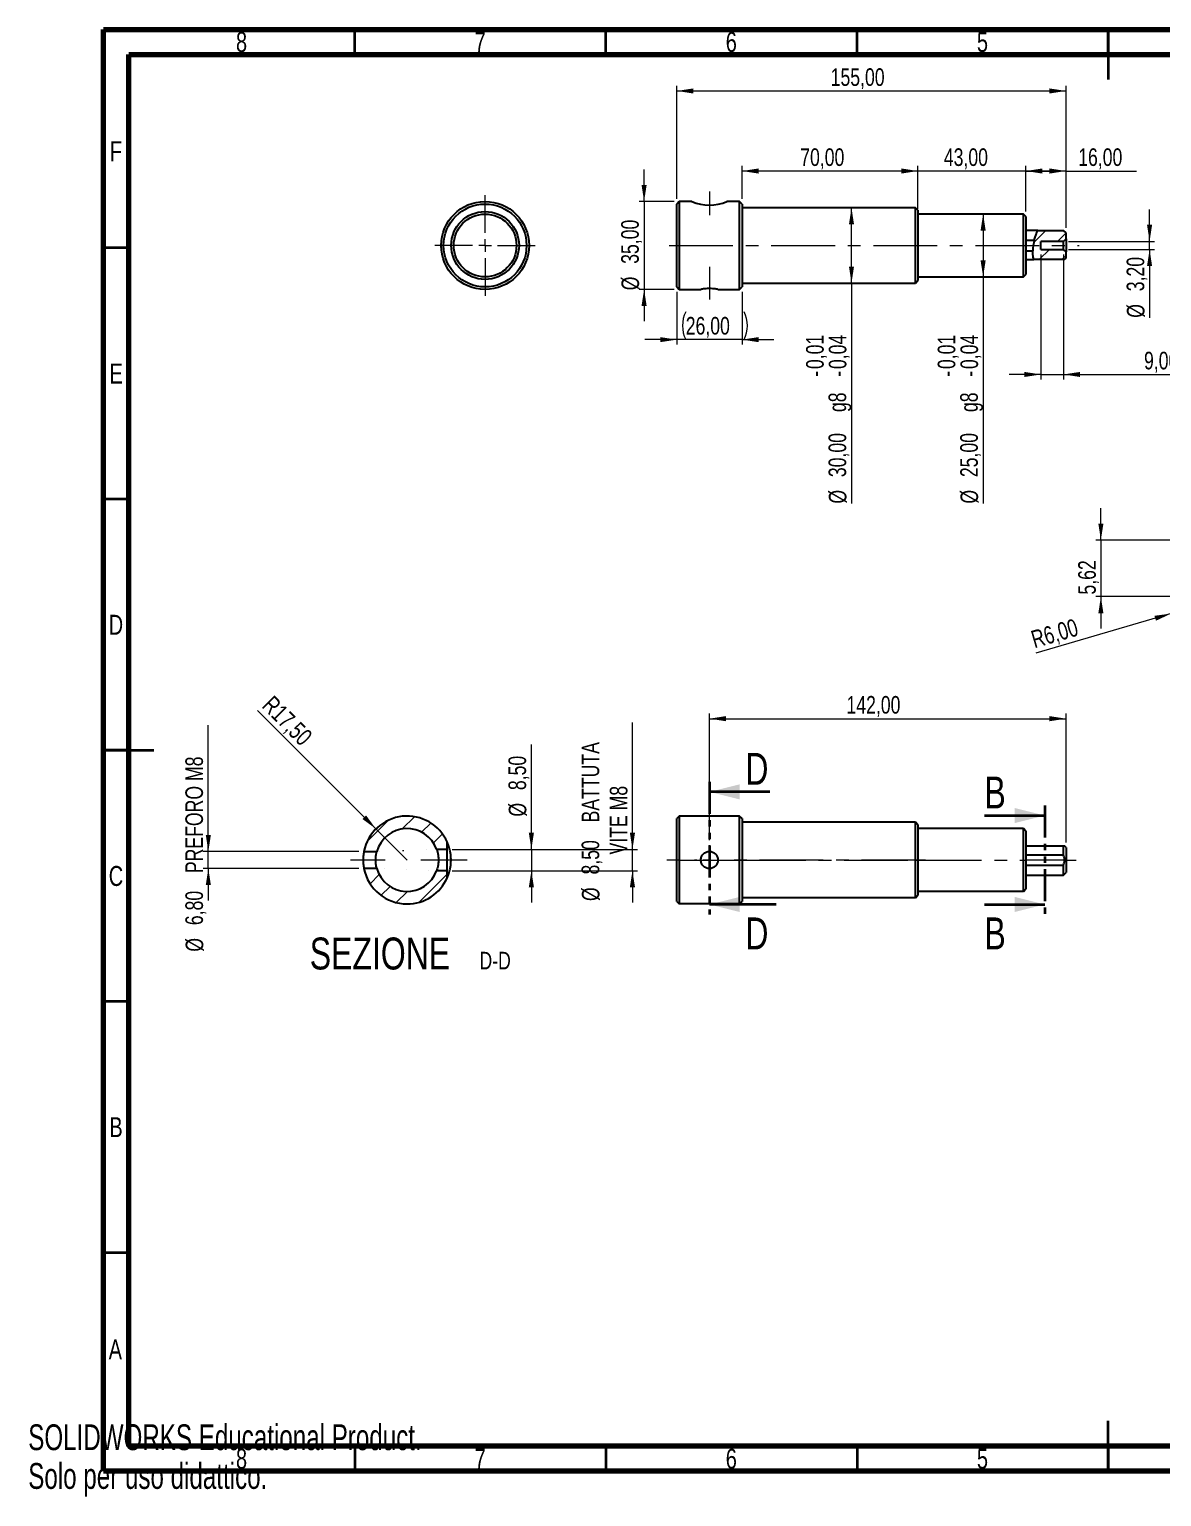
# Model space of a CAD drawing. Header units: millimetres. Extents: x 0 to 415, y 0 to 292.
# Drawn here: x 0.2 to 225.6, y -0.1 to 292 of the extents above; entities that cross this region are included whole.
import ezdxf

# ---------------------------------------------------------------- set-up
doc = ezdxf.new("R2010")
doc.units = ezdxf.units.MM
doc.linetypes.add('CENTERX2', pattern=[20.32, 12.7, -2.54, 2.54, -2.54])
doc.linetypes.add('PHANTOM', pattern=[12.7, 6.35, -1.27, 1.27, -1.27, 1.27, -1.27])
doc.styles.add('SLDTEXTSTYLE0', font='TXT', dxfattribs={"width": 0.75})
doc.styles.add('SLDTEXTSTYLE3', font='TXT', dxfattribs={"width": 0.7})
doc.dimstyles.new('SLDDIMSTYLE0', dxfattribs={"dimtxt": 3.5, "dimasz": 3.302, "dimexe": 0, "dimexo": 0.0625, "dimgap": 0.875, "dimtad": 1, "dimlfac": 2, "dimrnd": 1e-09, "dimzin": 12, "dimdsep": 46, "dimtxsty": 'SLDTEXTSTYLE0', "dimsah": 1, "dimcen": 0.09, "dimadec": 0, "dimazin": 3, "dimtfac": 1, "dimtmove": 0, "dimatfit": 0, "dimfxl": 0, "dimfrac": 2, "dimtolj": 1, "dimtzin": 12, "dimarcsym": 0})
doc.dimstyles.new('SLDDIMSTYLE1', dxfattribs={"dimtxt": 3.5, "dimasz": 3.302, "dimexe": 0, "dimexo": 0.0625, "dimgap": 0.875, "dimtad": 1, "dimlfac": 2, "dimrnd": 1e-09, "dimzin": 12, "dimdsep": 46, "dimtxsty": 'SLDTEXTSTYLE0', "dimsah": 1, "dimcen": 0.09, "dimadec": 0, "dimazin": 3, "dimtol": 1, "dimtp": -0.007, "dimtm": 0.04, "dimtfac": 1, "dimtofl": 0, "dimtmove": 0, "dimatfit": 3, "dimfxl": 0, "dimfrac": 2, "dimtolj": 1, "dimarcsym": 0})
doc.dimstyles.new('SLDDIMSTYLE2', dxfattribs={"dimtxt": 3.5, "dimasz": 3.302, "dimexe": 0, "dimexo": 0.0625, "dimgap": 0.875, "dimtad": 1, "dimlfac": 2, "dimrnd": 1e-09, "dimzin": 12, "dimdsep": 46, "dimtxsty": 'SLDTEXTSTYLE0', "dimsah": 1, "dimcen": 0.09, "dimadec": 0, "dimazin": 3, "dimtfac": 1, "dimtofl": 0, "dimtmove": 0, "dimatfit": 3, "dimfxl": 0, "dimfrac": 2, "dimtolj": 1, "dimtzin": 12, "dimarcsym": 0})
doc.dimstyles.new('SLDDIMSTYLE3', dxfattribs={"dimtxt": 3.5, "dimasz": 3.302, "dimexe": 0, "dimexo": 0.0625, "dimgap": 0.875, "dimtad": 1, "dimlfac": 0.5, "dimrnd": 1e-09, "dimzin": 12, "dimdsep": 46, "dimtxsty": 'SLDTEXTSTYLE0', "dimsah": 1, "dimcen": 0, "dimadec": 0, "dimazin": 3, "dimtfac": 1, "dimtofl": 0, "dimtmove": 0, "dimatfit": 3, "dimfxl": 0, "dimfrac": 2, "dimtolj": 1, "dimtzin": 12, "dimarcsym": 0})
doc.dimstyles.new('SLDDIMSTYLE4', dxfattribs={"dimtxt": 3.5, "dimasz": 3.302, "dimexe": 0, "dimexo": 0.0625, "dimgap": 0.875, "dimtad": 1, "dimlfac": 0.5, "dimrnd": 1e-09, "dimzin": 12, "dimdsep": 46, "dimtxsty": 'SLDTEXTSTYLE0', "dimsah": 1, "dimcen": 0.09, "dimadec": 0, "dimazin": 3, "dimtfac": 1, "dimtmove": 0, "dimatfit": 0, "dimfxl": 0, "dimfrac": 2, "dimtolj": 1, "dimtzin": 12, "dimarcsym": 0})
doc.dimstyles.new('SLDDIMSTYLE7', dxfattribs={"dimtxt": 3.5, "dimasz": 3.302, "dimexe": 0, "dimexo": 0.0625, "dimgap": 0.875, "dimtad": 1, "dimlfac": 2, "dimrnd": 1e-09, "dimzin": 12, "dimdsep": 46, "dimtxsty": 'SLDTEXTSTYLE0', "dimsah": 1, "dimcen": 0, "dimadec": 0, "dimazin": 3, "dimtfac": 1, "dimtofl": 0, "dimtmove": 0, "dimatfit": 3, "dimfxl": 0, "dimfrac": 2, "dimtolj": 1, "dimtzin": 12, "dimarcsym": 0})

# ---------------------------------------------------------------- blocks, each defined once
blk = doc.blocks.new('_D')
at = {"color": 7, "linetype": 'Continuous', "lineweight": 0}
for p, q in [((122.6, 257.74), (122.6, 264.09)), ((128.6, 257.74), (121.6, 257.74)), ((122.6, 257.74), (122.6, 240.24)), ((128.6, 240.24), (121.6, 240.24)), ((122.6, 240.24), (122.6, 233.89))]:
    blk.add_line(p, q, dxfattribs=at)
at = {"color": 7, "linetype": 'Continuous', "lineweight": 18}
for points in [[(122.6, 257.74), (123.11, 261.04), (122.09, 261.04)], [(122.6, 240.24), (122.09, 236.93), (123.11, 236.93)]]:
    blk.add_solid(points, dxfattribs=at)
at = {"color": 7, "linetype": 'Continuous', "lineweight": 18, "char_height": 3.5, "attachment_point": 1, "rotation": 90, "style": 'SLDTEXTSTYLE0'}
for s, insert in [('35,00', (118.04, 245.33)), ('%%c', (118.09, 240.06))]:
    blk.add_mtext(s, dxfattribs=dict(at, insert=insert))
blk = doc.blocks.new('_D_1')
at = {"color": 7, "linetype": 'Continuous', "lineweight": 0}
for p, q in [((223.23, 249.79), (223.23, 256.14)), ((207.1, 249.79), (224.23, 249.79)), ((223.23, 248.19), (223.23, 249.79)), ((207.1, 248.19), (224.23, 248.19)), ((223.23, 248.19), (223.23, 234.59))]:
    blk.add_line(p, q, dxfattribs=at)
at = {"color": 7, "linetype": 'Continuous', "lineweight": 18}
for points in [[(223.23, 249.79), (223.73, 253.09), (222.72, 253.09)], [(223.23, 248.19), (222.72, 244.88), (223.73, 244.88)]]:
    blk.add_solid(points, dxfattribs=at)
at = {"color": 7, "linetype": 'Continuous', "lineweight": 18, "char_height": 3.5, "attachment_point": 1, "rotation": 90, "style": 'SLDTEXTSTYLE0'}
for s, insert in [('3,20', (218.66, 239.87)), ('%%c', (218.71, 234.59))]:
    blk.add_mtext(s, dxfattribs=dict(at, insert=insert))
blk = doc.blocks.new('_D_2')
at = {"color": 7, "linetype": 'Continuous', "lineweight": 0}
for p, q in [((201.6, 247.19), (201.6, 222.31)), ((206.1, 247.19), (206.1, 222.31)), ((201.6, 223.31), (195.25, 223.31)), ((201.6, 223.31), (206.1, 223.31)), ((206.1, 223.31), (231.18, 223.31))]:
    blk.add_line(p, q, dxfattribs=at)
at = {"color": 7, "linetype": 'Continuous', "lineweight": 18}
for points in [[(201.6, 223.31), (198.3, 223.81), (198.3, 222.8)], [(206.1, 223.31), (209.4, 222.8), (209.4, 223.81)]]:
    blk.add_solid(points, dxfattribs=at)
at = {"color": 7, "linetype": 'Continuous', "lineweight": 18, "insert": (222.12, 227.82), "char_height": 3.5, "attachment_point": 1, "style": 'SLDTEXTSTYLE0'}
blk.add_mtext('9,00', dxfattribs=at)
blk = doc.blocks.new('_D_3')
at = {"color": 7, "linetype": 'Continuous', "lineweight": 0}
for p, q in [((190.09, 255.24), (190.09, 242.74)), ((190.09, 242.74), (190.09, 197.6))]:
    blk.add_line(p, q, dxfattribs=at)
at = {"color": 7, "linetype": 'Continuous', "lineweight": 18}
for points in [[(190.09, 255.24), (189.58, 251.93), (190.6, 251.93)], [(190.09, 242.74), (190.6, 246.04), (189.58, 246.04)]]:
    blk.add_solid(points, dxfattribs=at)
at = {"color": 7, "linetype": 'Continuous', "lineweight": 18, "char_height": 3.5, "attachment_point": 1, "rotation": 90, "style": 'SLDTEXTSTYLE0'}
for s, insert in [('0,01', (181.05, 224.38)), ('0,04', (185.58, 224.38)), ('-', (181.05, 222.82)), ('-', (185.58, 222.82)), ('g8', (185.53, 215.82)), ('25,00', (185.53, 202.87)), ('%%c', (185.58, 197.6))]:
    blk.add_mtext(s, dxfattribs=dict(at, insert=insert))
blk = doc.blocks.new('_D_4')
at = {"color": 7, "linetype": 'Continuous', "lineweight": 0}
for q in [(163.89, 256.49), (163.89, 197.6)]:
    blk.add_line((163.89, 241.49), q, dxfattribs=at)
at = {"color": 7, "linetype": 'Continuous', "lineweight": 18}
for points in [[(163.89, 256.49), (163.38, 253.18), (164.39, 253.18)], [(163.89, 241.49), (164.39, 244.79), (163.38, 244.79)]]:
    blk.add_solid(points, dxfattribs=at)
at = {"color": 7, "linetype": 'Continuous', "lineweight": 18, "char_height": 3.5, "attachment_point": 1, "rotation": 90, "style": 'SLDTEXTSTYLE0'}
for s, insert in [('0,01', (154.85, 224.38)), ('0,04', (159.37, 224.38)), ('-', (154.85, 222.82)), ('-', (159.37, 222.82)), ('g8', (159.32, 215.82)), ('30,00', (159.32, 202.87)), ('%%c', (159.37, 197.6))]:
    blk.add_mtext(s, dxfattribs=dict(at, insert=insert))
blk = doc.blocks.new('_D_5')
at = {"color": 7, "linetype": 'Continuous', "lineweight": 0}
for p, q in [((129.1, 258.24), (129.1, 280.74)), ((206.6, 252.49), (206.6, 280.74)), ((129.1, 279.74), (206.6, 279.74))]:
    blk.add_line(p, q, dxfattribs=at)
at = {"color": 7, "linetype": 'Continuous', "lineweight": 18}
for points in [[(129.1, 279.74), (132.4, 279.23), (132.4, 280.24)], [(206.6, 279.74), (203.3, 280.24), (203.3, 279.23)]]:
    blk.add_solid(points, dxfattribs=at)
at = {"color": 7, "linetype": 'Continuous', "lineweight": 18, "insert": (159.74, 284.25), "char_height": 3.5, "attachment_point": 1, "style": 'SLDTEXTSTYLE0'}
blk.add_mtext('155,00', dxfattribs=at)
blk = doc.blocks.new('_D_6')
at = {"color": 7, "linetype": 'Continuous', "lineweight": 0}
for p, q in [((198.6, 255.74), (198.6, 264.8)), ((206.6, 263.8), (198.6, 263.8)), ((206.6, 252.49), (206.6, 264.8)), ((206.6, 263.8), (220.65, 263.8))]:
    blk.add_line(p, q, dxfattribs=at)
at = {"color": 7, "linetype": 'Continuous', "lineweight": 18}
for points in [[(198.6, 263.8), (201.9, 263.29), (201.9, 264.31)], [(206.6, 263.8), (203.3, 264.31), (203.3, 263.29)]]:
    blk.add_solid(points, dxfattribs=at)
at = {"color": 7, "linetype": 'Continuous', "lineweight": 18, "insert": (209.02, 268.31), "char_height": 3.5, "attachment_point": 1, "style": 'SLDTEXTSTYLE0'}
blk.add_mtext('16,00', dxfattribs=at)
blk = doc.blocks.new('_D_7')
at = {"color": 7, "linetype": 'Continuous', "lineweight": 0}
for p, q in [((177.1, 263.8), (170.75, 263.8)), ((177.1, 256.24), (177.1, 264.8)), ((198.6, 263.8), (177.1, 263.8)), ((198.6, 255.74), (198.6, 264.8)), ((198.6, 263.8), (204.95, 263.8))]:
    blk.add_line(p, q, dxfattribs=at)
at = {"color": 7, "linetype": 'Continuous', "lineweight": 18}
for points in [[(177.1, 263.8), (173.8, 264.31), (173.8, 263.29)], [(198.6, 263.8), (201.9, 263.29), (201.9, 264.31)]]:
    blk.add_solid(points, dxfattribs=at)
at = {"color": 7, "linetype": 'Continuous', "lineweight": 18, "insert": (182.27, 268.31), "char_height": 3.5, "attachment_point": 1, "style": 'SLDTEXTSTYLE0'}
blk.add_mtext('43,00', dxfattribs=at)
blk = doc.blocks.new('_D_8')
at = {"color": 7, "linetype": 'Continuous', "lineweight": 0}
for p, q in [((142.1, 258.24), (142.1, 264.8)), ((177.1, 263.8), (142.1, 263.8)), ((177.1, 256.99), (177.1, 264.8))]:
    blk.add_line(p, q, dxfattribs=at)
at = {"color": 7, "linetype": 'Continuous', "lineweight": 18}
for points in [[(142.1, 263.8), (145.4, 263.29), (145.4, 264.31)], [(177.1, 263.8), (173.8, 264.31), (173.8, 263.29)]]:
    blk.add_solid(points, dxfattribs=at)
at = {"color": 7, "linetype": 'Continuous', "lineweight": 18, "insert": (153.68, 268.31), "char_height": 3.5, "attachment_point": 1, "style": 'SLDTEXTSTYLE0'}
blk.add_mtext('70,00', dxfattribs=at)
blk = doc.blocks.new('_D_9')
at = {"color": 7, "linetype": 'Continuous', "lineweight": 0}
for p, q in [((129.1, 239.74), (129.1, 229.24)), ((142.1, 239.74), (142.1, 229.24)), ((129.1, 230.24), (122.75, 230.24)), ((142.1, 230.24), (129.1, 230.24)), ((142.1, 230.24), (148.45, 230.24))]:
    blk.add_line(p, q, dxfattribs=at)
at = {"color": 7, "linetype": 'Continuous', "lineweight": 18}
for centre, start, end in [((136.45, 233.01), 153.4349, 206.5651), ((136.97, 233.01), 333.4349, 26.5651)]:
    blk.add_arc(centre, 6.21, start, end, dxfattribs=at)
for points in [[(129.1, 230.24), (125.8, 230.74), (125.8, 229.73)], [(142.1, 230.24), (145.4, 229.73), (145.4, 230.74)]]:
    blk.add_solid(points, dxfattribs=at)
at = {"color": 7, "linetype": 'Continuous', "lineweight": 18, "insert": (130.89, 234.75), "char_height": 3.5, "attachment_point": 1, "style": 'SLDTEXTSTYLE0'}
blk.add_mtext('26,00', dxfattribs=at)
blk = doc.blocks.new('SW_CENTERMARKSYMBOL_0')
at = {"color": 0, "linetype": 'Continuous', "lineweight": 18}
for p, q in [((0, 2.5), (0, 7.5)), ((-2.5, 0), (-7.5, 0)), ((0, 0), (-1.25, 0)), ((0, 0), (0, 1.25)), ((0, 0), (0, -1.25)), ((0, 0), (1.25, 0)), ((2.5, 0), (7.5, 0)), ((0, -2.5), (0, -7.5))]:
    blk.add_line(p, q, dxfattribs=at)
blk = doc.blocks.new('SW_CENTERMARKSYMBOL_1')
at = {"color": 0, "linetype": 'Continuous', "lineweight": 18}
for p, q in [((0, 2.5), (0, 10)), ((-2.5, 0), (-10, 0)), ((0, 0), (-1.25, 0)), ((0, 0), (0, 1.25)), ((0, 0), (0, -1.25)), ((0, 0), (1.25, 0)), ((2.5, 0), (10, 0)), ((0, -2.5), (0, -10))]:
    blk.add_line(p, q, dxfattribs=at)
blk = doc.blocks.new('_D_10')
at = {"color": 7, "linetype": 'Continuous', "lineweight": 0}
for p, q in [((135.6, 130.61), (135.6, 155.79)), ((206.6, 130.16), (206.6, 155.79)), ((135.6, 154.79), (206.6, 154.79))]:
    blk.add_line(p, q, dxfattribs=at)
at = {"color": 7, "linetype": 'Continuous', "lineweight": 18}
for points in [[(135.6, 154.79), (138.9, 154.28), (138.9, 155.3)], [(206.6, 154.79), (203.3, 155.3), (203.3, 154.28)]]:
    blk.add_solid(points, dxfattribs=at)
at = {"color": 7, "linetype": 'Continuous', "lineweight": 18, "insert": (162.89, 159.3), "char_height": 3.5, "attachment_point": 1, "style": 'SLDTEXTSTYLE0'}
blk.add_mtext('142,00', dxfattribs=at)
blk = doc.blocks.new('SW_CENTERMARKSYMBOL_2')
at = {"color": 0, "linetype": 'Continuous', "lineweight": 18}
for p, q in [((0, 2.5), (0, 2.95)), ((-2.5, 0), (-2.95, 0)), ((0, 0), (-1.25, 0)), ((0, 0), (0, 1.25)), ((0, 0), (0, -1.25)), ((0, 0), (1.25, 0)), ((2.5, 0), (2.95, 0)), ((0, -2.5), (0, -2.95))]:
    blk.add_line(p, q, dxfattribs=at)
blk = doc.blocks.new('SW_CENTERMARKSYMBOL_3')
at = {"color": 0, "linetype": 'Continuous', "lineweight": 18}
for p, q in [((0, 2.5), (0, 2.95)), ((-2.5, 0), (-2.95, 0)), ((0, 0), (-1.25, 0)), ((0, 0), (0, 1.25)), ((0, 0), (0, -1.25)), ((0, 0), (1.25, 0)), ((2.5, 0), (2.95, 0)), ((0, -2.5), (0, -2.95))]:
    blk.add_line(p, q, dxfattribs=at)
blk = doc.blocks.new('_D_11')
at = {"color": 7, "linetype": 'Continuous', "lineweight": 0}
for q in [(239.04, 179.08), (200.59, 167.83)]:
    blk.add_line((227.52, 175.71), q, dxfattribs=at)
at = {"color": 7, "linetype": 'Continuous', "lineweight": 18}
blk.add_solid([(227.52, 175.71), (224.21, 175.27), (224.5, 174.29)], dxfattribs=at)
at = {"color": 7, "linetype": 'Continuous', "lineweight": 18, "insert": (199.33, 172.15), "char_height": 3.5, "attachment_point": 1, "rotation": 16.3158, "style": 'SLDTEXTSTYLE0'}
blk.add_mtext('R6,00', dxfattribs=at)
blk = doc.blocks.new('_D_12')
at = {"color": 7, "linetype": 'Continuous', "lineweight": 0}
for p, q in [((213.53, 190.32), (213.53, 196.67)), ((233.84, 190.32), (212.53, 190.32)), ((213.53, 190.32), (213.53, 179.08)), ((238.04, 179.08), (212.53, 179.08)), ((213.53, 179.08), (213.53, 172.73))]:
    blk.add_line(p, q, dxfattribs=at)
at = {"color": 7, "linetype": 'Continuous', "lineweight": 18}
for points in [[(213.53, 190.32), (214.04, 193.62), (213.03, 193.62)], [(213.53, 179.08), (213.03, 175.78), (214.04, 175.78)]]:
    blk.add_solid(points, dxfattribs=at)
at = {"color": 7, "linetype": 'Continuous', "lineweight": 18, "insert": (209.02, 179.49), "char_height": 3.5, "attachment_point": 1, "rotation": 90, "style": 'SLDTEXTSTYLE0'}
blk.add_mtext('5,62', dxfattribs=at)
blk = doc.blocks.new('_D_17')
at = {"color": 7, "linetype": 'Continuous', "lineweight": 0}
for q in [(45.63, 156.44), (75.41, 126.66)]:
    blk.add_line((69.22, 132.85), q, dxfattribs=at)
at = {"color": 7, "linetype": 'Continuous', "lineweight": 18}
blk.add_solid([(69.22, 132.85), (67.25, 135.54), (66.53, 134.82)], dxfattribs=at)
at = {"color": 7, "linetype": 'Continuous', "lineweight": 18, "insert": (48.82, 159.62), "char_height": 3.5, "attachment_point": 1, "rotation": 315, "style": 'SLDTEXTSTYLE0'}
blk.add_mtext('R17,50', dxfattribs=at)
blk = doc.blocks.new('_D_18')
at = {"color": 7, "linetype": 'Continuous', "lineweight": 0}
for p, q in [((35.85, 128.36), (35.85, 153.5)), ((65.83, 128.36), (34.85, 128.36)), ((35.85, 124.96), (35.85, 128.36)), ((65.83, 124.96), (34.85, 124.96)), ((35.85, 124.96), (35.85, 118.61))]:
    blk.add_line(p, q, dxfattribs=at)
at = {"color": 7, "linetype": 'Continuous', "lineweight": 18}
for points in [[(35.85, 128.36), (36.36, 131.66), (35.34, 131.66)], [(35.85, 124.96), (35.34, 121.66), (36.36, 121.66)]]:
    blk.add_solid(points, dxfattribs=at)
at = {"color": 7, "linetype": 'Continuous', "lineweight": 18, "char_height": 3.5, "attachment_point": 1, "rotation": 90, "style": 'SLDTEXTSTYLE0'}
for s, insert in [('PREFORO M8', (31.28, 124.05)), ('6,80', (31.28, 113.69)), ('%%c', (31.34, 108.41))]:
    blk.add_mtext(s, dxfattribs=dict(at, insert=insert))
blk = doc.blocks.new('_D_19')
at = {"color": 7, "linetype": 'Continuous', "lineweight": 0}
for p, q in [((100.16, 128.78), (100.16, 149.63)), ((84.41, 128.78), (101.16, 128.78)), ((100.16, 128.78), (100.16, 124.53)), ((84.41, 124.53), (101.16, 124.53)), ((100.16, 124.53), (100.16, 118.18))]:
    blk.add_line(p, q, dxfattribs=at)
at = {"color": 7, "linetype": 'Continuous', "lineweight": 18}
for points in [[(100.16, 128.78), (100.67, 132.09), (99.65, 132.09)], [(100.16, 124.53), (99.65, 121.23), (100.67, 121.23)]]:
    blk.add_solid(points, dxfattribs=at)
at = {"color": 7, "linetype": 'Continuous', "lineweight": 18, "char_height": 3.5, "attachment_point": 1, "rotation": 90, "style": 'SLDTEXTSTYLE0'}
for s, insert in [('8,50', (95.6, 140.57)), ('%%c', (95.65, 135.3))]:
    blk.add_mtext(s, dxfattribs=dict(at, insert=insert))
blk = doc.blocks.new('_D_20')
at = {"color": 7, "linetype": 'Continuous', "lineweight": 0}
for p, q in [((120.28, 128.78), (120.28, 154.01)), ((84.41, 128.78), (121.28, 128.78)), ((120.28, 124.53), (120.28, 128.78)), ((84.41, 124.53), (121.28, 124.53)), ((120.28, 124.53), (120.28, 118.18))]:
    blk.add_line(p, q, dxfattribs=at)
at = {"color": 7, "linetype": 'Continuous', "lineweight": 18}
for points in [[(120.28, 128.78), (120.79, 132.09), (119.77, 132.09)], [(120.28, 124.53), (119.77, 121.23), (120.79, 121.23)]]:
    blk.add_solid(points, dxfattribs=at)
at = {"color": 7, "linetype": 'Continuous', "lineweight": 18, "char_height": 3.5, "attachment_point": 1, "rotation": 90, "style": 'SLDTEXTSTYLE0'}
for s, insert in [('BATTUTA', (110.16, 134.14)), ('VITE M8', (115.77, 127.76)), ('8,50', (110.16, 123.77)), ('%%c', (110.21, 118.49))]:
    blk.add_mtext(s, dxfattribs=dict(at, insert=insert))
blk = doc.blocks.new('SW_NOTE_0_4')
at = {"color": 0, "linetype": 'Continuous', "lineweight": 0, "attachment_point": 2, "style": 'SLDTEXTSTYLE0'}
for s, insert, char_height in [('SEZIONE', (16.47, 8.19), 6.35), ('D-D', (39.4, 5.35), 3.5)]:
    blk.add_mtext(s, dxfattribs=dict(at, insert=insert, char_height=char_height))

msp = doc.modelspace()

# ---------------------------------------------------------------- hatches: boundary and pattern name
at = {"linetype": 'Continuous', "lineweight": 18}
h = msp.add_hatch(dxfattribs=at)
h.set_pattern_fill('ANSI31', style=0)
edge = h.paths.add_edge_path(flags=0)
edge.add_spline(control_points=[(201.0062, 251.9855), (200.0691, 250.1654), (199.7314, 247.8145), (200.1797, 246.1752)], knot_values=[0.11434428, 0.11434428, 0.11434428, 0.11434428, 0.28696548, 0.28696548, 0.28696548, 0.28696548], weights=[1, 1, 1, 1], degree=3, periodic=0)
edge.add_line((200.1797, 246.1752), (206.2871, 246.1752))
edge.add_line((206.2871, 246.1752), (206.5974, 246.4855))
edge.add_line((206.5974, 246.4855), (206.5974, 247.6855))
edge.add_line((206.5974, 247.6855), (206.0974, 248.1855))
edge.add_line((206.0974, 248.1855), (201.5974, 248.1855))
edge.add_line((201.5974, 248.1855), (201.5974, 249.7855))
edge.add_line((201.5974, 249.7855), (206.0974, 249.7855))
edge.add_line((206.0974, 249.7855), (206.5974, 250.2855))
edge.add_line((206.5974, 250.2855), (206.5974, 251.4855))
edge.add_line((206.5974, 251.4855), (206.0974, 251.9855))
edge.add_line((206.0974, 251.9855), (201.0062, 251.9855))
h = msp.add_hatch(dxfattribs=at)
h.set_pattern_fill('ANSI31', style=0)
edge = h.paths.add_edge_path(flags=0)
edge.add_line((81.2894, 128.7847), (83.4118, 128.7847))
edge.add_line((83.4118, 128.7847), (83.4118, 130.1597))
edge.add_line((83.4118, 130.1597), (83.4313, 130.1597))
edge.add_arc((75.4118, 126.6597), 8.75, 23.578178, 168.797)
edge.add_line((66.8285, 128.3597), (69.3974, 128.3597))
edge.add_arc((75.4118, 126.6597), 6.25, 19.876874, 164.216687, ccw=False)
h = msp.add_hatch(dxfattribs=at)
h.set_pattern_fill('ANSI31', style=0)
edge = h.paths.add_edge_path(flags=0)
edge.add_line((83.4313, 123.1597), (83.4118, 123.1597))
edge.add_line((83.4118, 123.1597), (83.4118, 124.5347))
edge.add_line((83.4118, 124.5347), (81.2894, 124.5347))
edge.add_arc((75.4118, 126.6597), 6.25, 195.783313, 340.123126, ccw=False)
edge.add_line((69.3974, 124.9597), (66.8285, 124.9597))
edge.add_arc((75.4118, 126.6597), 8.75, 191.203, 270)
edge.add_arc((75.4118, 126.6597), 8.75, 270, 336.421822)

# ---------------------------------------------------------------- linework, layer by layer
at = {"color": 7, "linetype": 'Continuous', "lineweight": 70}
for p, q in [((15, 5), (15, 292)), ((15, 292), (415, 292)), ((20, 10), (20, 287)), ((20, 287), (410, 287)), ((410, 10), (20, 10)), ((415, 5), (15, 5))]:
    msp.add_line(p, q, dxfattribs=at)
at = {"color": 7, "linetype": 'Continuous', "lineweight": 35}
for p, q in [((65, 287), (65, 292)), ((115, 287), (115, 292)), ((165, 287), (165, 292)), ((215, 292), (215, 282)), ((215, 287), (215, 292)), ((20, 248.5), (15, 248.5)), ((20, 198.5), (15, 198.5)), ((15, 148.5), (25, 148.5)), ((20, 148.5), (15, 148.5)), ((147.5974, 140.222), (135.5974, 140.222)), ((190.3474, 135.5097), (202.3474, 135.5097)), ((148.9197, 117.8097), (135.5974, 117.8097)), ((190.3474, 117.8097), (202.3474, 117.8097)), ((20, 98.5), (15, 98.5)), ((20, 48.5), (15, 48.5)), ((215, 5), (215, 15)), ((65, 10), (65, 5)), ((115, 10), (115, 5)), ((165, 10), (165, 5)), ((215, 10), (215, 5))]:
    msp.add_line(p, q, dxfattribs=at)
at = {"color": 7, "linetype": 'Continuous', "lineweight": 25}
for p, q in [((129.5974, 257.7355), (129.0974, 257.2355)), ((129.0974, 240.7355), (129.0974, 257.2355)), ((132.1028, 257.7355), (129.5974, 257.7355)), ((129.5974, 257.7355), (129.5974, 240.2355)), ((141.5974, 257.7355), (139.0974, 257.7355)), ((142.0974, 257.2355), (141.5974, 257.7355)), ((141.5974, 240.2355), (141.5974, 257.7355)), ((142.0974, 257.2355), (142.0974, 248.9855)), ((87.4467, 257.0105), (87.4467, 257.005)), ((176.5974, 256.4855), (142.0974, 256.4855)), ((177.0974, 255.9855), (176.5974, 256.4855)), ((176.5974, 241.4855), (176.5974, 256.4855)), ((177.0974, 255.9855), (177.0974, 248.9855)), ((198.0974, 255.2355), (177.0974, 255.2355)), ((198.5974, 254.7355), (198.0974, 255.2355)), ((198.0974, 242.7355), (198.0974, 255.2355)), ((198.5974, 254.7355), (198.5974, 248.9855)), ((201.0062, 251.9855), (198.5974, 251.9855)), ((201.0062, 251.9855), (206.0974, 251.9855)), ((206.5974, 251.4855), (206.0974, 251.9855)), ((206.5974, 250.2855), (206.5974, 251.4855)), ((142.0974, 248.9855), (142.0974, 240.7355)), ((177.0974, 248.9855), (177.0974, 241.9855)), ((198.5974, 250.0355), (200.2761, 250.0355)), ((198.5974, 248.9855), (198.5974, 243.2355)), ((206.0974, 249.7855), (201.5974, 249.7855)), ((201.5974, 248.1855), (201.5974, 249.7855)), ((206.0974, 249.7855), (206.5974, 250.2855)), ((206.0974, 248.1855), (206.0974, 249.7855)), ((206.5974, 250.2855), (206.5974, 247.6855)), ((198.5974, 247.9355), (199.9848, 247.9355)), ((198.5974, 246.1752), (200.1797, 246.1752)), ((206.2871, 246.1752), (200.1797, 246.1752)), ((201.5974, 248.1855), (206.0974, 248.1855)), ((206.5974, 247.6855), (206.0974, 248.1855)), ((206.2871, 246.1752), (206.5974, 246.4855)), ((206.5974, 246.4855), (206.5974, 247.6855)), ((177.0974, 242.7355), (198.0974, 242.7355)), ((198.0974, 242.7355), (198.5974, 243.2355)), ((129.0974, 240.7355), (129.5974, 240.2355)), ((129.5974, 240.2355), (133.9195, 240.2355)), ((137.2974, 240.2355), (141.5974, 240.2355)), ((141.5974, 240.2355), (142.0974, 240.7355)), ((142.0974, 241.4855), (176.5974, 241.4855)), ((176.5974, 241.4855), (177.0974, 241.9855)), ((129.5974, 135.4097), (129.0974, 134.9097)), ((129.0974, 118.4097), (129.0974, 134.9097)), ((141.5974, 135.4097), (129.5974, 135.4097)), ((129.5974, 135.4097), (129.5974, 117.9097)), ((142.0974, 134.9097), (141.5974, 135.4097)), ((141.5974, 117.9097), (141.5974, 135.4097)), ((142.0974, 134.9097), (142.0974, 118.4097)), ((176.5974, 134.1597), (142.0974, 134.1597)), ((177.0974, 133.6597), (176.5974, 134.1597)), ((176.5974, 119.1597), (176.5974, 134.1597)), ((177.0974, 133.6597), (177.0974, 119.6597)), ((198.0974, 132.9097), (177.0974, 132.9097)), ((198.5974, 132.4097), (198.0974, 132.9097)), ((198.0974, 120.4097), (198.0974, 132.9097)), ((198.5974, 132.4097), (198.5974, 120.9097)), ((81.2894, 128.7847), (83.4118, 128.7847)), ((83.4118, 130.1597), (83.4313, 130.1597)), ((83.4118, 128.7847), (83.4118, 130.1597)), ((83.4118, 124.5347), (83.4118, 128.7847)), ((198.5974, 129.4699), (206.0974, 129.4699)), ((206.0974, 127.7097), (206.0974, 129.4699)), ((206.5974, 129.1597), (206.2871, 129.4699)), ((206.5974, 129.1597), (206.5974, 124.1597)), ((66.8285, 128.3597), (69.3974, 128.3597)), ((198.5974, 127.7097), (206.0974, 127.7097)), ((198.5974, 125.6097), (206.0974, 125.6097)), ((206.0974, 123.6597), (206.0974, 125.6097)), ((69.3974, 124.9597), (66.8285, 124.9597)), ((83.4118, 124.5347), (81.2894, 124.5347)), ((83.4118, 123.1597), (83.4118, 124.5347)), ((83.4313, 123.1597), (83.4118, 123.1597)), ((198.5974, 123.6597), (206.0974, 123.6597)), ((206.0974, 123.6597), (206.5974, 124.1597)), ((198.0974, 120.4097), (177.0974, 120.4097)), ((198.0974, 120.4097), (198.5974, 120.9097)), ((129.0974, 118.4097), (129.5974, 117.9097)), ((141.5974, 117.9097), (129.5974, 117.9097)), ((141.5974, 117.9097), (142.0974, 118.4097)), ((176.5974, 119.1597), (142.0974, 119.1597)), ((176.5974, 119.1597), (177.0974, 119.6597))]:
    msp.add_line(p, q, dxfattribs=at)
at = {"color": 7, "linetype": 'CENTERX2', "lineweight": 18}
for p, q in [((135.5974, 259.7355), (135.5974, 254.9855)), ((127.5974, 248.9855), (209.2069, 248.9855)), ((135.5974, 244.7355), (135.5974, 238.2355)), ((71.0357, 126.6597), (64.1679, 126.6597)), ((87.3795, 126.6597), (78.1605, 126.6597)), ((129.5974, 126.6597), (127.0974, 126.6597)), ((129.5974, 126.6597), (141.5974, 126.6597)), ((178.5974, 126.6597), (140.0974, 126.6597)), ((141.5974, 126.6597), (142.0974, 126.6597)), ((142.0974, 126.6597), (176.5974, 126.6597)), ((176.5974, 126.6597), (177.0974, 126.6597)), ((177.0974, 126.6597), (198.0974, 126.6597)), ((198.0974, 126.6597), (198.5974, 126.6597)), ((206.0974, 126.6597), (198.5974, 126.6597)), ((206.0974, 126.6597), (208.5974, 126.6597))]:
    msp.add_line(p, q, dxfattribs=at)
at = {"color": 7, "linetype": 'PHANTOM', "lineweight": 35}
for p, q in [((135.5974, 142.222), (135.5974, 115.8097)), ((202.3474, 137.5097), (202.3474, 115.8097))]:
    msp.add_line(p, q, dxfattribs=at)
at = {"color": 7, "linetype": 'Continuous', "lineweight": 25}
for radius in [8.75, 8.25, 6.75, 6.25]:
    msp.add_circle((90.9467, 248.9855), radius, dxfattribs=at)
for centre, radius, start, end in [((135.5975, 266.0691), 9.0387, 247.254805, 292.780947), ((75.4118, 126.6597), 8.75, 23.578178, 168.797), ((75.4118, 126.6597), 6.25, 19.876874, 164.216687), ((75.4118, 126.6597), 8.75, 191.203, 270), ((75.4118, 126.6597), 6.25, 195.783313, 340.123126), ((75.4118, 126.6597), 8.75, 270, 336.421822)]:
    msp.add_arc(centre, radius, start, end, dxfattribs=at)
for points, knots in [([(200.2761, 250.0355), (200.3485, 250.3208), (200.4281, 250.5811), (200.551, 250.9372), (200.5926, 251.0498), (200.6728, 251.2563), (200.7118, 251.3512), (200.7858, 251.5243), (200.8212, 251.603), (200.8839, 251.7385), (200.9114, 251.7957), (200.957, 251.8887), (200.9752, 251.9247), (200.9999, 251.9732), (201.0062, 251.9855), (201.0062, 251.9855)], [0, 0, 0, 0, 0.25, 0.25, 0.375, 0.375, 0.5, 0.5, 0.625, 0.625, 0.75, 0.75, 0.875, 0.875, 1, 1, 1, 1]), ([(200.1797, 246.1752), (200.1591, 246.2506), (200.1351, 246.346), (200.087, 246.5753), (200.0627, 246.7112), (200.0222, 247.0121), (200.0057, 247.1774), (199.9902, 247.4483), (199.9865, 247.5425), (199.9829, 247.7352), (199.9829, 247.8341), (199.9848, 247.9355)], [0, 0, 0, 0, 0.25, 0.25, 0.5, 0.5, 0.75, 0.75, 0.875, 0.875, 1, 1, 1, 1]), ([(137.2974, 240.2355), (137.2789, 240.2391), (137.2421, 240.2465), (136.9551, 240.2979), (136.5297, 240.3562), (135.9932, 240.3994), (135.4146, 240.4066), (134.862, 240.376), (134.3871, 240.3204), (134.0548, 240.266), (133.892, 240.2344), (133.9137, 240.2386), (133.9195, 240.2397)], [0, 0, 0, 0, 0.1060092, 0.21197191, 0.31914883, 0.42722369, 0.53394783, 0.63917127, 0.74508471, 0.85278767, 0.96062291, 1, 1, 1, 1]), ([(81.2894, 128.7847), (81.2894, 128.7847), (81.2946, 128.7705), (81.314, 128.7156), (81.3282, 128.6751), (81.3638, 128.5674), (81.3848, 128.5014), (81.4299, 128.348), (81.4545, 128.2591), (81.5029, 128.0636), (81.5267, 127.9574), (81.5709, 127.7278), (81.5914, 127.6035), (81.6251, 127.3477), (81.6386, 127.2151), (81.657, 126.9399), (81.6618, 126.7991), (81.6618, 126.5203), (81.657, 126.3799), (81.6386, 126.1042), (81.6251, 125.9713), (81.5913, 125.7149), (81.5708, 125.5906), (81.5265, 125.3613), (81.5027, 125.2549), (81.4298, 124.9606), (81.3813, 124.8051), (81.3281, 124.644), (81.314, 124.6036), (81.2946, 124.5488), (81.2894, 124.5347), (81.2894, 124.5347)], [0, 0, 0, 0, 0.0625, 0.0625, 0.125, 0.125, 0.1875, 0.1875, 0.25, 0.25, 0.3125, 0.3125, 0.375, 0.375, 0.4375, 0.4375, 0.5, 0.5, 0.5625, 0.5625, 0.625, 0.625, 0.6875, 0.6875, 0.75, 0.75, 0.875, 0.875, 0.9375, 0.9375, 1, 1, 1, 1]), ([(83.4313, 123.1597), (83.4313, 123.1597), (83.4338, 123.1654), (83.4438, 123.1886), (83.4513, 123.2058), (83.4803, 123.2739), (83.5086, 123.3411), (83.5793, 123.519), (83.6205, 123.6271), (83.7095, 123.8797), (83.7577, 124.0261), (83.8521, 124.3464), (83.8985, 124.5207), (83.9633, 124.8043), (83.9843, 124.9031), (84.0231, 125.1049), (84.0411, 125.2079), (84.0903, 125.5233), (84.1165, 125.7421), (84.1526, 126.1979), (84.1617, 126.4289), (84.1618, 126.7743), (84.1595, 126.8895), (84.1504, 127.1203), (84.1435, 127.2362), (84.1166, 127.5764), (84.0904, 127.7956), (84.0409, 128.1132), (84.0225, 128.2177), (83.9836, 128.4195), (83.9629, 128.517), (83.8983, 128.7994), (83.8516, 128.975), (83.7563, 129.2976), (83.7091, 129.4409), (83.6425, 129.6298), (83.621, 129.6885), (83.5803, 129.7968), (83.5609, 129.8465), (83.5085, 129.9785), (83.4803, 130.0454), (83.4416, 130.1362), (83.4313, 130.1597), (83.4313, 130.1597)], [0, 0, 0, 0, 0.03125, 0.03125, 0.0625, 0.0625, 0.125, 0.125, 0.1875, 0.1875, 0.25, 0.25, 0.3125, 0.3125, 0.34375, 0.34375, 0.375, 0.375, 0.4375, 0.4375, 0.5, 0.5, 0.53125, 0.53125, 0.5625, 0.5625, 0.625, 0.625, 0.65625, 0.65625, 0.6875, 0.6875, 0.75, 0.75, 0.8125, 0.8125, 0.84375, 0.84375, 0.875, 0.875, 0.9375, 0.9375, 1, 1, 1, 1]), ([(206.0974, 129.4699), (206.0988, 129.4699), (206.1655, 129.4699), (206.267, 129.4699), (206.2723, 129.4699), (206.2746, 129.4699)], [0, 0, 0, 0, 0.01249497, 0.56718255, 1, 1, 1, 1]), ([(66.8285, 128.3597), (66.8285, 128.3597), (66.8263, 128.3485), (66.8178, 128.3049), (66.8116, 128.2726), (66.796, 128.1871), (66.7866, 128.134), (66.7665, 128.0109), (66.7556, 127.9403), (66.7337, 127.7822), (66.7229, 127.6966), (66.703, 127.5127), (66.6937, 127.4131), (66.6783, 127.2076), (66.6722, 127.1016), (66.6639, 126.8831), (66.6618, 126.7703), (66.6618, 126.5481), (66.6639, 126.4375), (66.6723, 126.2174), (66.6784, 126.1105), (66.6937, 125.9059), (66.7029, 125.8066), (66.7231, 125.6216), (66.7338, 125.5362), (66.7556, 125.3794), (66.7666, 125.3078), (66.7867, 125.1847), (66.796, 125.1324), (66.8116, 125.0468), (66.8179, 125.0141), (66.8263, 124.9708), (66.8285, 124.9597), (66.8285, 124.9597)], [0, 0, 0, 0, 0.0625, 0.0625, 0.125, 0.125, 0.1875, 0.1875, 0.25, 0.25, 0.3125, 0.3125, 0.375, 0.375, 0.4375, 0.4375, 0.5, 0.5, 0.5625, 0.5625, 0.625, 0.625, 0.6875, 0.6875, 0.75, 0.75, 0.8125, 0.8125, 0.875, 0.875, 0.9375, 0.9375, 1, 1, 1, 1]), ([(69.3974, 124.9597), (69.3974, 124.9597), (69.3942, 124.9709), (69.3821, 125.0146), (69.3732, 125.047), (69.3398, 125.1757), (69.3091, 125.3009), (69.2629, 125.5369), (69.2478, 125.6221), (69.2197, 125.8059), (69.2066, 125.9055), (69.1851, 126.1106), (69.1765, 126.2166), (69.1648, 126.4358), (69.1618, 126.5486), (69.1618, 126.7711), (69.1648, 126.8823), (69.1765, 127.1031), (69.1851, 127.2094), (69.2066, 127.4143), (69.2197, 127.5137), (69.2479, 127.6979), (69.2631, 127.7832), (69.2938, 127.94), (69.3093, 128.0112), (69.3378, 128.134), (69.3509, 128.1864), (69.3733, 128.2725), (69.3821, 128.3048), (69.3942, 128.3484), (69.3974, 128.3597), (69.3974, 128.3597)], [0, 0, 0, 0, 0.0625, 0.0625, 0.125, 0.125, 0.25, 0.25, 0.3125, 0.3125, 0.375, 0.375, 0.4375, 0.4375, 0.5, 0.5, 0.5625, 0.5625, 0.625, 0.625, 0.6875, 0.6875, 0.75, 0.75, 0.8125, 0.8125, 0.875, 0.875, 0.9375, 0.9375, 1, 1, 1, 1]), ([(137.2974, 126.6597), (137.2974, 126.7722), (137.2863, 126.8829), (137.2429, 127.1005), (137.2101, 127.2087), (137.1247, 127.4144), (137.0725, 127.5119), (136.9491, 127.6965), (136.8775, 127.7837), (136.721, 127.9401), (136.6356, 128.0104), (136.4499, 128.1346), (136.3514, 128.1873), (136.147, 128.2722), (136.0396, 128.3049), (135.82, 128.3487), (135.7095, 128.3596), (135.4872, 128.3597), (135.3743, 128.3486), (135.156, 128.3051), (135.0499, 128.273), (134.8438, 128.1876), (134.7447, 128.1345), (134.5608, 128.0116), (134.4746, 127.941), (134.3165, 127.783), (134.2464, 127.6975), (134.1233, 127.5136), (134.0699, 127.4141), (133.9846, 127.2086), (133.9523, 127.1027), (133.9086, 126.8842), (133.8974, 126.7714), (133.8973, 126.5493), (133.9081, 126.4387), (133.9518, 126.2185), (133.9843, 126.1116), (134.0691, 125.9069), (134.1221, 125.8076), (134.2458, 125.6225), (134.3159, 125.537), (134.4725, 125.3802), (134.5597, 125.3085), (134.7438, 125.1853), (134.8412, 125.133), (135.0474, 125.0472), (135.155, 125.0145), (135.3725, 124.9709), (135.4839, 124.9597), (135.7084, 124.9596), (135.819, 124.9705), (136.0368, 125.0137), (136.1452, 125.0465), (136.3506, 125.1316), (136.4483, 125.1837), (136.6333, 125.3072), (136.7203, 125.3786), (136.9549, 125.6128), (137.0818, 125.802), (137.2094, 126.1087), (137.2424, 126.2164), (137.2863, 126.4359), (137.2974, 126.5471), (137.2974, 126.6597)], [0, 0, 0, 0, 0.03125, 0.03125, 0.0625, 0.0625, 0.09375, 0.09375, 0.125, 0.125, 0.15625, 0.15625, 0.1875, 0.1875, 0.21875, 0.21875, 0.25, 0.25, 0.28125, 0.28125, 0.3125, 0.3125, 0.34375, 0.34375, 0.375, 0.375, 0.40625, 0.40625, 0.4375, 0.4375, 0.46875, 0.46875, 0.5, 0.5, 0.53125, 0.53125, 0.5625, 0.5625, 0.59375, 0.59375, 0.625, 0.625, 0.65625, 0.65625, 0.6875, 0.6875, 0.71875, 0.71875, 0.75, 0.75, 0.78125, 0.78125, 0.8125, 0.8125, 0.84375, 0.84375, 0.875, 0.875, 0.9375, 0.9375, 0.96875, 0.96875, 1, 1, 1, 1]), ([(206.0974, 125.6097), (206.2165, 125.9501), (206.2869, 126.2989), (206.2872, 126.7476), (206.2828, 126.8385), (206.2658, 127.0178), (206.2531, 127.1063), (206.204, 127.3693), (206.1564, 127.5409), (206.0974, 127.7097)], [0, 0, 0, 0, 0.5, 0.5, 0.625, 0.625, 0.75, 0.75, 1, 1, 1, 1])]:
    msp.add_open_spline(points, degree=3, knots=knots, dxfattribs=at)
msp.add_open_spline([(200.2761, 250.0355), (200.0975, 249.3323), (199.9979, 248.6153), (199.9848, 247.9355)], degree=3, dxfattribs=at)
at = {"color": 7, "linetype": 'Continuous', "lineweight": 35}
for points in [[(135.5974, 140.222), (141.5974, 138.722), (141.5974, 141.722)], [(202.3474, 135.5097), (196.3474, 137.0097), (196.3474, 134.0097)], [(135.5974, 117.8097), (141.5974, 116.3097), (141.5974, 119.3097)], [(202.3474, 117.8097), (196.3474, 119.3097), (196.3474, 116.3097)]]:
    msp.add_solid(points, dxfattribs=at)

# ---------------------------------------------------------------- block references
at = {"color": 7, "linetype": 'Continuous', "lineweight": 0}
for name, p in [('SW_CENTERMARKSYMBOL_1', (90.9467, 248.9855)), ('SW_CENTERMARKSYMBOL_0', (90.9467, 248.9855)), ('SW_CENTERMARKSYMBOL_2', (135.5974, 126.6597)), ('SW_CENTERMARKSYMBOL_3', (135.5974, 126.6597)), ('SW_NOTE_0_4', (53.5443, 103.0337))]:
    msp.add_blockref(name, p, dxfattribs=at)

# ---------------------------------------------------------------- texts
at = {"color": 7, "linetype": 'Continuous', "lineweight": 0, "char_height": 3.9687, "attachment_point": 2, "style": 'SLDTEXTSTYLE0'}
for s, insert in [('8', (42.46, 291.469)), ('7', (89.96, 291.469)), ('6', (139.96, 291.469)), ('5', (189.96, 291.469)), ('F', (17.4577, 269.719)), ('E', (17.5078, 225.469)), ('D', (17.4527, 175.469)), ('C', (17.4587, 125.469)), ('B', (17.4706, 75.469)), ('A', (17.3397, 31.219)), ('8', (42.46, 9.469)), ('7', (89.96, 9.469)), ('6', (139.96, 9.469)), ('5', (189.96, 9.469))]:
    msp.add_mtext(s, dxfattribs=dict(at, insert=insert))
at = {"color": 7, "linetype": 'Continuous', "attachment_point": 1}
for s, insert, char_height, style in [('D', (142.7533, 147.977), 6.35, 'SLDTEXTSTYLE0'), ('B', (190.3474, 143.2647), 6.35, 'SLDTEXTSTYLE0'), ('D', (142.7533, 115.2272), 6.35, 'SLDTEXTSTYLE0'), ('B', (190.3474, 115.2272), 6.35, 'SLDTEXTSTYLE0'), ('SOLIDWORKS Educational Product.', (0, 14.3305), 5.1381, 'SLDTEXTSTYLE3'), ('Solo per uso didattico.', (0, 6.6234), 5.1381, 'SLDTEXTSTYLE3')]:
    msp.add_mtext(s, dxfattribs=dict(at, insert=insert, char_height=char_height, style=style))

# ---------------------------------------------------------------- dimensions: what is measured, and where the dimension line sits
at = {"color": 7, "linetype": 'Continuous', "lineweight": 18}
for base, p1, p2, dimstyle, picture, middle in [((206.5974, 279.7355), (129.0974, 257.2355), (206.5974, 251.4855), 'SLDDIMSTYLE2', '_D_5', (166.855, 279.7355)), ((142.0974, 263.8009), (177.0974, 255.9855), (142.0974, 257.2355), 'SLDDIMSTYLE2', '_D_8', (159.4952, 263.8009)), ((177.0974, 263.8009), (198.5974, 254.7355), (177.0974, 255.2355), 'SLDDIMSTYLE0', '_D_7', (188.0854, 263.8009)), ((198.5974, 263.8009), (206.5974, 251.4855), (198.5974, 254.7355), 'SLDDIMSTYLE2', '_D_6', (214.8356, 263.8009)), ((206.0974, 223.3066), (201.5974, 248.1855), (206.0974, 248.1855), 'SLDDIMSTYLE0', '_D_2', (226.6496, 223.3066)), ((206.5974, 154.7882), (135.5974, 129.6097), (206.5974, 129.1597), 'SLDDIMSTYLE2', '_D_10', (170.0024, 154.7882))]:
    dim = msp.add_linear_dim(base=base, p1=p1, p2=p2, dimstyle=dimstyle, dxfattribs=at)
    dim.commit()
    dim.dimension.update_dxf_attribs({"geometry": picture, "text_midpoint": middle, "dimtype": 160})
for base, p1, p2, text, dimstyle, picture, middle in [((122.6016, 240.2355), (129.5974, 257.7355), (129.5974, 240.2355), '%%c<>', 'SLDDIMSTYLE0', '_D', (122.6016, 248.5138)), ((163.8863, 256.4855), (176.5974, 241.4855), (176.5974, 256.4855), '%%c<>g8', 'SLDDIMSTYLE1', '_D_4', (163.8863, 215.5113)), ((190.0916, 242.7355), (198.0974, 255.2355), (198.0974, 242.7355), '%%c<>g8', 'SLDDIMSTYLE1', '_D_3', (190.0916, 215.5113)), ((223.2256, 249.7855), (206.0974, 248.1855), (206.0974, 249.7855), '%%c<>', 'SLDDIMSTYLE0', '_D_1', (223.2256, 241.754)), ((120.2822, 128.7847), (83.4118, 124.5347), (83.4118, 128.7847), '%%c<> BATTUTA \\PVITE M8', 'SLDDIMSTYLE0', '_D_20', (120.2822, 136.2535)), ((35.8478, 128.3597), (66.8285, 124.9597), (66.8285, 128.3597), '%%c<> PREFORO M8', 'SLDDIMSTYLE0', '_D_18', (35.8478, 130.9524)), ((100.1618, 124.5347), (83.4118, 128.7847), (83.4118, 124.5347), '%%c<>', 'SLDDIMSTYLE0', '_D_19', (100.1618, 142.4612))]:
    dim = msp.add_linear_dim(base=base, p1=p1, p2=p2, angle=90, text=text, dimstyle=dimstyle, dxfattribs=at)
    dim.commit()
    dim.dimension.update_dxf_attribs({"geometry": picture, "text_midpoint": middle, "dimtype": 160})
dim = msp.add_linear_dim(base=(129.0974, 230.2355), p1=(142.0974, 240.7355), p2=(129.0974, 240.7355), text='(<>)', dimstyle='SLDDIMSTYLE0', dxfattribs=at)
dim.commit()
dim.dimension.update_dxf_attribs({"geometry": '_D_9', "text_midpoint": (136.7079, 230.2355), "dimtype": 160})
dim = msp.add_linear_dim(base=(213.5341, 179.0803), p1=(234.8387, 190.3213), p2=(239.0387, 179.0803), angle=90, dimstyle='SLDDIMSTYLE4', dxfattribs=at)
dim.commit()
dim.dimension.update_dxf_attribs({"geometry": '_D_12', "text_midpoint": (213.5341, 184.0196), "dimtype": 160})
for center, mpoint, dimstyle, picture, middle in [((239.0387, 179.0803), (227.522, 175.7091), 'SLDDIMSTYLE3', '_D_11', (206.1907, 169.465)), ((75.4118, 126.6597), (69.2246, 132.8468), 'SLDDIMSTYLE7', '_D_17', (50.6732, 151.3983))]:
    dim = msp.add_radius_dim(center=center, mpoint=mpoint, dimstyle=dimstyle, dxfattribs=at)
    dim.commit()
    dim.dimension.update_dxf_attribs({"geometry": picture, "text_midpoint": middle, "dimtype": 164})

doc.saveas('drawing.dxf')
